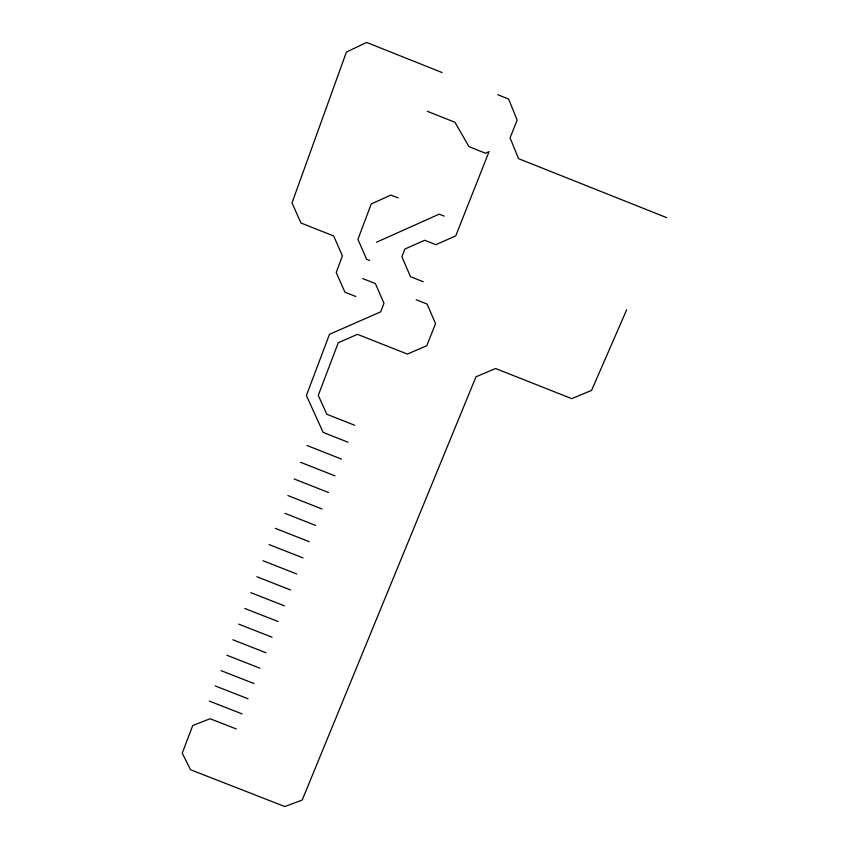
<?xml version="1.0" encoding="UTF-8"?>
<svg xmlns="http://www.w3.org/2000/svg" width="849" height="849" viewBox="0 0 849 849"><rect width="100%" height="100%" fill="white"/><g stroke="black" fill="none" stroke-linecap="round" stroke-linejoin="round"><path stroke-width="1.27" d="M626.658 309.8L591.583 390.391L571.706 398.648L495.583 368.508L475.992 376.807L302.212 800.023L284.808 806.55L190.547 769.735L182.248 753.148L192.744 725.524L210.096 718.732L236.266 728.962M376.478 242.241L439.198 214.15L444.133 216.113M398.181 197.859L390.805 195.111L371.236 203.983L357.928 239.354L366.619 259.295L369.559 260.463M238.771 624.153L272.041 637.206M232.817 639.753L265.981 652.754M226.895 655.237L259.964 668.195M221.027 670.625L253.978 683.541M215.19 685.918L248.035 698.78M209.385 701.104L242.135 713.924M300.557 462.302L334.962 475.854M294.189 478.985L328.478 492.494M287.864 495.551L322.036 509.007M284.935 513.337L315.637 525.414M275.341 528.365L309.28 541.715M269.144 544.591L302.966 557.899M262.978 560.722L296.704 573.977M256.865 576.736L290.475 589.938M250.795 592.655L284.288 605.804M244.756 608.457L278.143 621.553M355.848 296.513L344.917 292.183L336.215 272.476L342.423 255.899L333.668 235.958L300.928 222.979L292.014 202.879L346.424 52.065L366.63 42.45L442.074 72.526M354.691 425.264L326.823 414.259L318.269 395.358L338.284 342.709L357.471 334.336L407.371 354.075L426.771 345.723L435.548 323.692L427.121 304.08L416.159 299.739M348.069 442.244L323.151 432.417L306.383 395.496L329.508 334.283L380.639 311.88L383.971 303.263L375.385 283.587L362.682 278.546M306.977 445.492L341.489 459.107M666.752 217.662L518.537 158.657L510.069 137.878L517.147 120.102L508.625 99.057L497.694 94.706M423.227 281.741L410.481 276.689L401.917 256.801L404.92 249.044L424.67 240.256L435.866 244.692L455.754 235.863L489.066 151.61L485.458 153.245L468.966 146.601L454.947 122.288L427.323 111.293"/></g></svg>
